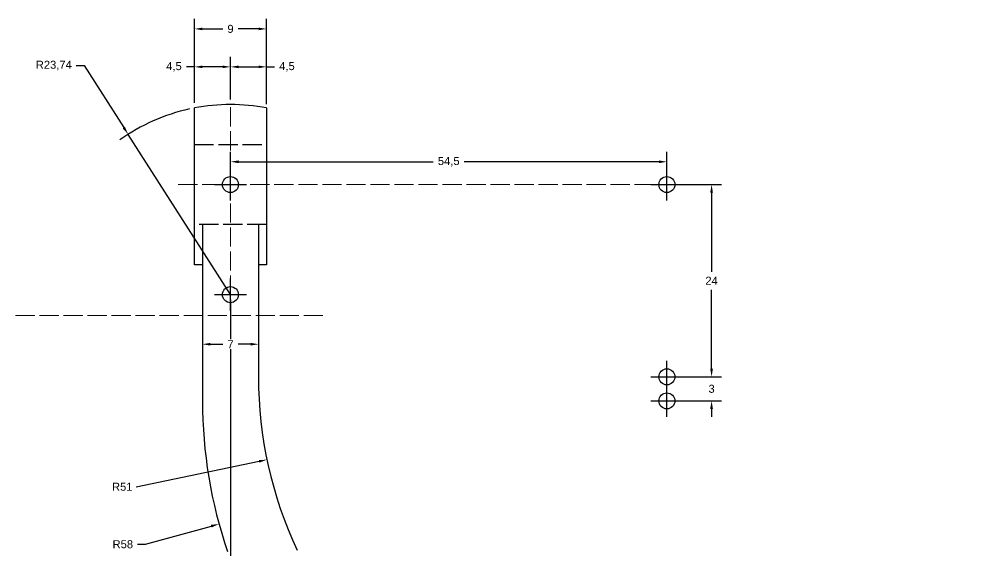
# Model space of a CAD drawing. Header units: millimetres. Extents: x 2497 to 2698, y 2060 to 2344.
# Drawn here: x 2572.2 to 2690.1, y 2136.8 to 2203.1 of the extents above; entities that cross this region are included whole.
import ezdxf

# ---------------------------------------------------------------- set-up
doc = ezdxf.new("R2010")
doc.units = ezdxf.units.MM
doc.header["$LTSCALE"] = 0.2
doc.header["$PDMODE"] = 34
doc.header["$PDSIZE"] = 2
doc.linetypes.add('ACAD_ISO02W100', pattern=[15, 12, -3])
doc.layers.add('dim', color=3, linetype='Continuous')
doc.styles.get("Standard").update_dxf_attribs({"font": 'arial.ttf'})
doc.dimstyles.new('ISO-25', dxfattribs={"dimtxt": 1, "dimasz": 1, "dimexe": 1.25, "dimexo": 0.625, "dimtad": 0, "dimtih": 1, "dimtoh": 1, "dimtxsty": 'Standard', "dimcen": 0, "dimadec": 0, "dimazin": 0, "dimtfac": 1, "dimtofl": 0, "dimtmove": 0, "dimatfit": 3, "dimfxl": 1, "dimtfill": 1, "dimarcsym": 0})

# ---------------------------------------------------------------- blocks, each defined once
blk = doc.blocks.new('*D25')
at = {"layer": 'Defpoints', "color": 0, "transparency": 16777216}
for p in [(2598.61, 2168.7), (2638.11, 2078.44), (2598.61, 2066.14)]:
    blk.add_point(p, dxfattribs=at)
at = {"layer": 'dim', "color": 0, "lineweight": -2, "transparency": 16777216}
for p, q in [((2598.61, 2168.07), (2598.61, 2064.89)), ((2638.11, 2077.81), (2638.11, 2064.89)), ((2599.61, 2066.14), (2616.43, 2066.14)), ((2637.11, 2066.14), (2620.28, 2066.14))]:
    blk.add_line(p, q, dxfattribs=at)
at = {"layer": 'dim', "color": 0, "transparency": 16777216}
for points in [[(2599.61, 2066.31), (2599.61, 2065.98), (2598.61, 2066.14)], [(2637.11, 2066.31), (2637.11, 2065.98), (2638.11, 2066.14)]]:
    blk.add_solid(points, dxfattribs=at)
at = {"layer": 'dim', "color": 0, "transparency": 16777216, "insert": (2618.36, 2066.14), "char_height": 1, "attachment_point": 5, "bg_fill": 3, "box_fill_scale": 1.1, "bg_fill_color": 256, "bg_fill_true_color": 13158600, "bg_fill_transparency": 0}
blk.add_mtext('39,5', dxfattribs=at)
blk = doc.blocks.new('*D33')
at = {"layer": 'Defpoints', "color": 0, "transparency": 16777216}
for p in [(2598.61, 2168.7), (2690.11, 2087.44), (2598.61, 2061.41)]:
    blk.add_point(p, dxfattribs=at)
at = {"layer": 'dim', "color": 0, "lineweight": -2, "transparency": 16777216}
for p, q in [((2598.61, 2168.07), (2598.61, 2060.16)), ((2690.11, 2086.81), (2690.11, 2060.16)), ((2599.61, 2061.41), (2642.43, 2061.41)), ((2689.11, 2061.41), (2646.28, 2061.41))]:
    blk.add_line(p, q, dxfattribs=at)
at = {"layer": 'dim', "color": 0, "transparency": 16777216}
for points in [[(2599.61, 2061.58), (2599.61, 2061.25), (2598.61, 2061.41)], [(2689.11, 2061.58), (2689.11, 2061.25), (2690.11, 2061.41)]]:
    blk.add_solid(points, dxfattribs=at)
at = {"layer": 'dim', "color": 0, "transparency": 16777216, "insert": (2644.36, 2061.41), "char_height": 1, "attachment_point": 5, "bg_fill": 3, "box_fill_scale": 1.1, "bg_fill_color": 256, "bg_fill_true_color": 13158600, "bg_fill_transparency": 0}
blk.add_mtext('91,5', dxfattribs=at)
blk = doc.blocks.new('*D34')
at = {"layer": 'Defpoints', "color": 0, "transparency": 16777216}
for p in [(2653.11, 2185.29), (2598.61, 2182.44), (2653.11, 2182.44)]:
    blk.add_point(p, dxfattribs=at)
at = {"layer": 'dim', "color": 0, "lineweight": -2, "transparency": 16777216}
for p, q in [((2598.61, 2183.06), (2598.61, 2186.54)), ((2653.11, 2183.06), (2653.11, 2186.54)), ((2599.61, 2185.29), (2623.93, 2185.29)), ((2652.11, 2185.29), (2627.78, 2185.29))]:
    blk.add_line(p, q, dxfattribs=at)
at = {"layer": 'dim', "color": 0, "transparency": 16777216}
for points in [[(2599.61, 2185.46), (2599.61, 2185.12), (2598.61, 2185.29)], [(2652.11, 2185.46), (2652.11, 2185.12), (2653.11, 2185.29)]]:
    blk.add_solid(points, dxfattribs=at)
at = {"layer": 'dim', "color": 0, "transparency": 16777216, "insert": (2625.86, 2185.29), "char_height": 1, "attachment_point": 5, "bg_fill": 3, "box_fill_scale": 1.1, "bg_fill_color": 256, "bg_fill_true_color": 13158600, "bg_fill_transparency": 0}
blk.add_mtext('54,5', dxfattribs=at)
blk = doc.blocks.new('*D35')
at = {"layer": 'Defpoints', "color": 0, "transparency": 16777216}
for p in [(2653.11, 2182.44), (2653.11, 2158.44), (2658.69, 2158.44)]:
    blk.add_point(p, dxfattribs=at)
at = {"layer": 'dim', "color": 0, "lineweight": -2, "transparency": 16777216}
for p, q in [((2653.73, 2182.44), (2659.94, 2182.44)), ((2658.69, 2181.44), (2658.69, 2171.56)), ((2658.69, 2159.44), (2658.69, 2169.31)), ((2653.73, 2158.44), (2659.94, 2158.44))]:
    blk.add_line(p, q, dxfattribs=at)
at = {"layer": 'dim', "color": 0, "transparency": 16777216}
for points in [[(2658.52, 2181.44), (2658.86, 2181.44), (2658.69, 2182.44)], [(2658.52, 2159.44), (2658.86, 2159.44), (2658.69, 2158.44)]]:
    blk.add_solid(points, dxfattribs=at)
at = {"layer": 'dim', "color": 0, "transparency": 16777216, "insert": (2658.69, 2170.44), "char_height": 1, "attachment_point": 5, "bg_fill": 3, "box_fill_scale": 1.1, "bg_fill_color": 256, "bg_fill_true_color": 13158600, "bg_fill_transparency": 0}
blk.add_mtext('24', dxfattribs=at)
blk = doc.blocks.new('*D36')
at = {"layer": 'Defpoints', "color": 0, "transparency": 16777216}
for p in [(2653.11, 2158.44), (2653.11, 2155.44), (2658.69, 2155.44)]:
    blk.add_point(p, dxfattribs=at)
at = {"layer": 'dim', "color": 0, "lineweight": -2, "transparency": 16777216}
for p, q in [((2658.69, 2159.44), (2658.69, 2160.44)), ((2653.73, 2158.44), (2659.94, 2158.44)), ((2653.73, 2155.44), (2659.94, 2155.44)), ((2658.69, 2154.44), (2658.69, 2153.44))]:
    blk.add_line(p, q, dxfattribs=at)
at = {"layer": 'dim', "color": 0, "transparency": 16777216}
for points in [[(2658.52, 2159.44), (2658.86, 2159.44), (2658.69, 2158.44)], [(2658.52, 2154.44), (2658.86, 2154.44), (2658.69, 2155.44)]]:
    blk.add_solid(points, dxfattribs=at)
at = {"layer": 'dim', "color": 0, "transparency": 16777216, "insert": (2658.69, 2156.94), "char_height": 1, "attachment_point": 5, "bg_fill": 3, "box_fill_scale": 1.1, "bg_fill_color": 256, "bg_fill_true_color": 13158600, "bg_fill_transparency": 0}
blk.add_mtext('3', dxfattribs=at)
blk = doc.blocks.new('*D37')
at = {"layer": 'Defpoints', "color": 0, "transparency": 16777216}
for p in [(2595.11, 2163), (2602.11, 2163), (2602.11, 2162.51)]:
    blk.add_point(p, dxfattribs=at)
at = {"layer": 'dim', "color": 0, "lineweight": -2, "transparency": 16777216}
for p, q in [((2595.11, 2162.37), (2595.11, 2161.26)), ((2596.11, 2162.51), (2597.66, 2162.51)), ((2601.11, 2162.51), (2599.55, 2162.51)), ((2602.11, 2162.37), (2602.11, 2161.26))]:
    blk.add_line(p, q, dxfattribs=at)
at = {"layer": 'dim', "color": 0, "transparency": 16777216}
for points in [[(2596.11, 2162.68), (2596.11, 2162.34), (2595.11, 2162.51)], [(2601.11, 2162.68), (2601.11, 2162.34), (2602.11, 2162.51)]]:
    blk.add_solid(points, dxfattribs=at)
at = {"layer": 'dim', "color": 0, "transparency": 16777216, "insert": (2598.61, 2162.51), "char_height": 1, "attachment_point": 5, "bg_fill": 3, "box_fill_scale": 1.1, "bg_fill_color": 256, "bg_fill_true_color": 13158600, "bg_fill_transparency": 0}
blk.add_mtext('7', dxfattribs=at)
blk = doc.blocks.new('*D40')
at = {"layer": 'Defpoints', "color": 0, "transparency": 16777216}
for p in [(2653.11, 2158.44), (2603.16, 2148.09)]:
    blk.add_point(p, dxfattribs=at)
at = {"layer": 'dim', "color": 0, "lineweight": -2, "transparency": 16777216}
blk.add_line((2586.81, 2144.71), (2602.19, 2147.89), dxfattribs=at)
at = {"layer": 'dim', "color": 0, "transparency": 16777216}
blk.add_solid([(2602.15, 2148.05), (2602.22, 2147.73), (2603.16, 2148.09)], dxfattribs=at)
at = {"layer": 'dim', "color": 0, "transparency": 16777216, "insert": (2585.09, 2144.71), "char_height": 1, "attachment_point": 5, "bg_fill": 3, "box_fill_scale": 1.1, "bg_fill_color": 256, "bg_fill_true_color": 13158600, "bg_fill_transparency": 0}
blk.add_mtext('R51', dxfattribs=at)
blk = doc.blocks.new('*D41')
at = {"layer": 'Defpoints', "color": 0, "transparency": 16777216}
for p in [(2653.11, 2155.44), (2597.18, 2140.06)]:
    blk.add_point(p, dxfattribs=at)
at = {"layer": 'dim', "color": 0, "lineweight": -2, "transparency": 16777216}
for p, q in [((2587.98, 2137.53), (2596.22, 2139.8)), ((2586.98, 2137.53), (2587.98, 2137.53))]:
    blk.add_line(p, q, dxfattribs=at)
at = {"layer": 'dim', "color": 0, "transparency": 16777216}
blk.add_solid([(2596.17, 2139.96), (2596.26, 2139.64), (2597.18, 2140.06)], dxfattribs=at)
at = {"layer": 'dim', "color": 0, "transparency": 16777216, "insert": (2585.16, 2137.53), "char_height": 1, "attachment_point": 5, "bg_fill": 3, "box_fill_scale": 1.1, "bg_fill_color": 256, "bg_fill_true_color": 13158600, "bg_fill_transparency": 0}
blk.add_mtext('R58', dxfattribs=at)
blk = doc.blocks.new('*D42')
at = {"layer": 'Defpoints', "color": 0, "transparency": 16777216}
for p in [(2585.83, 2188.71), (2598.61, 2168.7)]:
    blk.add_point(p, dxfattribs=at)
at = {"layer": 'dim', "color": 0, "lineweight": -2, "transparency": 16777216}
for p, q in [((2579.33, 2197.31), (2580.33, 2197.31)), ((2580.33, 2197.31), (2585.29, 2189.55)), ((2598.61, 2168.7), (2585.83, 2188.71))]:
    blk.add_line(p, q, dxfattribs=at)
blk.add_arc((2598.61, 2168.7), 23.74, 102.4351, 125.5775, dxfattribs=at)
at = {"layer": 'dim', "color": 0, "transparency": 16777216}
blk.add_solid([(2585.43, 2189.64), (2585.15, 2189.46), (2585.83, 2188.71)], dxfattribs=at)
at = {"layer": 'dim', "color": 0, "transparency": 16777216, "insert": (2576.54, 2197.31), "char_height": 1, "attachment_point": 5, "bg_fill": 3, "box_fill_scale": 1.1, "bg_fill_color": 256, "bg_fill_true_color": 13158600, "bg_fill_transparency": 0}
blk.add_mtext('R23,74', dxfattribs=at)
blk = doc.blocks.new('*D43')
at = {"layer": 'Defpoints', "color": 0, "transparency": 16777216}
for p in [(2603.11, 2201.88), (2594.11, 2192.01), (2603.11, 2192.01)]:
    blk.add_point(p, dxfattribs=at)
at = {"layer": 'dim', "color": 0, "lineweight": -2, "transparency": 16777216}
for p, q in [((2594.11, 2192.63), (2594.11, 2203.13)), ((2603.11, 2192.63), (2603.11, 2203.13)), ((2595.11, 2201.88), (2597.65, 2201.88)), ((2602.11, 2201.88), (2599.56, 2201.88))]:
    blk.add_line(p, q, dxfattribs=at)
at = {"layer": 'dim', "color": 0, "transparency": 16777216}
for points in [[(2595.11, 2202.04), (2595.11, 2201.71), (2594.11, 2201.88)], [(2602.11, 2202.04), (2602.11, 2201.71), (2603.11, 2201.88)]]:
    blk.add_solid(points, dxfattribs=at)
at = {"layer": 'dim', "color": 0, "transparency": 16777216, "insert": (2598.61, 2201.88), "char_height": 1, "attachment_point": 5, "bg_fill": 3, "box_fill_scale": 1.1, "bg_fill_color": 256, "bg_fill_true_color": 13158600, "bg_fill_transparency": 0}
blk.add_mtext('9', dxfattribs=at)
blk = doc.blocks.new('*D44')
at = {"layer": 'Defpoints', "color": 0, "transparency": 16777216}
for p in [(2594.11, 2197.14), (2598.61, 2192.44), (2594.11, 2192.01)]:
    blk.add_point(p, dxfattribs=at)
at = {"layer": 'dim', "color": 0, "lineweight": -2, "transparency": 16777216}
for p, q in [((2594.11, 2192.63), (2594.11, 2198.39)), ((2598.61, 2193.06), (2598.61, 2198.39)), ((2594.11, 2197.14), (2593.11, 2197.14)), ((2597.61, 2197.14), (2595.11, 2197.14))]:
    blk.add_line(p, q, dxfattribs=at)
at = {"layer": 'dim', "color": 0, "transparency": 16777216}
for points in [[(2595.11, 2197.3), (2595.11, 2196.97), (2594.11, 2197.14)], [(2597.61, 2197.3), (2597.61, 2196.97), (2598.61, 2197.14)]]:
    blk.add_solid(points, dxfattribs=at)
at = {"layer": 'dim', "color": 0, "transparency": 16777216, "insert": (2591.55, 2197.14), "char_height": 1, "attachment_point": 5, "bg_fill": 3, "box_fill_scale": 1.1, "bg_fill_color": 256, "bg_fill_true_color": 13158600, "bg_fill_transparency": 0}
blk.add_mtext('4,5', dxfattribs=at)
blk = doc.blocks.new('*D45')
at = {"layer": 'Defpoints', "color": 0, "transparency": 16777216}
for p in [(2598.61, 2197.14), (2598.61, 2192.44), (2603.11, 2191.84)]:
    blk.add_point(p, dxfattribs=at)
at = {"layer": 'dim', "color": 0, "lineweight": -2, "transparency": 16777216}
for p, q in [((2598.61, 2193.06), (2598.61, 2198.39)), ((2603.11, 2192.47), (2603.11, 2198.39)), ((2599.61, 2197.14), (2602.11, 2197.14)), ((2603.11, 2197.14), (2604.11, 2197.14))]:
    blk.add_line(p, q, dxfattribs=at)
at = {"layer": 'dim', "color": 0, "transparency": 16777216}
for points in [[(2599.61, 2197.3), (2599.61, 2196.97), (2598.61, 2197.14)], [(2602.11, 2197.3), (2602.11, 2196.97), (2603.11, 2197.14)]]:
    blk.add_solid(points, dxfattribs=at)
at = {"layer": 'dim', "color": 0, "transparency": 16777216, "insert": (2605.66, 2197.14), "char_height": 1, "attachment_point": 5, "bg_fill": 3, "box_fill_scale": 1.1, "bg_fill_color": 256, "bg_fill_true_color": 13158600, "bg_fill_transparency": 0}
blk.add_mtext('4,5', dxfattribs=at)

msp = doc.modelspace()

# ---------------------------------------------------------------- linework, layer by layer
at = {"color": 4, "linetype": 'ACAD_ISO02W100', "lineweight": 15}
for p, q in [((2598.605, 2168.697), (2598.605, 2192.437)), ((2592.081, 2182.437), (2653.105, 2182.437)), ((2610.161, 2166.089), (2546.574, 2166.089))]:
    msp.add_line(p, q, dxfattribs=at)
for p, q in [((2594.105, 2172.437), (2594.105, 2192.007)), ((2603.105, 2192.007), (2603.105, 2172.437)), ((2595.105, 2177.437), (2595.105, 2155.437)), ((2602.105, 2177.437), (2602.105, 2158.437)), ((2595.105, 2172.437), (2594.105, 2172.437)), ((2603.105, 2172.437), (2602.105, 2172.437))]:
    msp.add_line(p, q)
at = {"color": 1, "linetype": 'ACAD_ISO02W100', "lineweight": 30}
for p, q in [((2594.105, 2187.437), (2603.105, 2187.437)), ((2603.105, 2177.437), (2594.105, 2177.437))]:
    msp.add_line(p, q, dxfattribs=at)
for centre, radius, start, end in [((2598.605, 2168.697), 23.74, 79.07327, 100.92673), ((2653.105, 2158.437), 51, 180, 205.09862), ((2653.105, 2155.437), 58, 180, 198.92464)]:
    msp.add_arc(centre, radius, start, end)
for p in [(2598.605, 2182.437), (2653.105, 2182.437), (2598.605, 2168.697), (2653.105, 2158.437), (2653.105, 2155.437)]:
    msp.add_point(p)

# ---------------------------------------------------------------- next in the draw order: dimensions: what is measured, and where the dimension line sits
at = {"layer": 'dim'}
for base, p1, p2, picture, middle in [((2653.105, 2185.291), (2598.605, 2182.437), (2653.105, 2182.437), '*D34', (2625.855, 2185.291)), ((2598.605, 2066.144), (2638.105, 2078.437), (2598.605, 2168.697), '*D25', (2618.355, 2066.144))]:
    dim = msp.add_linear_dim(base=base, p1=p1, p2=p2, dimstyle='ISO-25', dxfattribs=at)
    dim.commit()
    dim.dimension.update_dxf_attribs({"geometry": picture, "text_midpoint": middle})

# ---------------------------------------------------------------- next in the draw order: dimensions: what is measured, and where the dimension line sits
dim = msp.add_linear_dim(base=(2598.605, 2061.415), p1=(2690.105, 2087.437), p2=(2598.605, 2168.697), dimstyle='ISO-25', dxfattribs=at)
dim.commit()
dim.dimension.update_dxf_attribs({"geometry": '*D33', "text_midpoint": (2644.355, 2061.415)})

# ---------------------------------------------------------------- next in the draw order: dimensions: what is measured, and where the dimension line sits
dim = msp.add_radius_dim(center=(2598.605, 2168.697), mpoint=(2585.828, 2188.706), dimstyle='ISO-25', override={"dimtofl": 1}, dxfattribs=at)
dim.commit()
dim.dimension.update_dxf_attribs({"geometry": '*D42', "text_midpoint": (2576.544, 2197.312), "dimtype": 164})
dim = msp.add_linear_dim(base=(2658.689, 2158.437), p1=(2653.105, 2182.437), p2=(2653.105, 2158.437), angle=90, dimstyle='ISO-25', dxfattribs=at)
dim.commit()
dim.dimension.update_dxf_attribs({"geometry": '*D35', "text_midpoint": (2658.689, 2170.437)})
dim = msp.add_linear_dim(base=(2602.105, 2162.51), p1=(2595.105, 2162.997), p2=(2602.105, 2162.997), dimstyle='ISO-25', dxfattribs=at)
dim.commit()
dim.dimension.update_dxf_attribs({"geometry": '*D37', "text_midpoint": (2598.605, 2162.51)})

# ---------------------------------------------------------------- next in the draw order: dimensions: what is measured, and where the dimension line sits
dim = msp.add_linear_dim(base=(2603.105, 2201.878), p1=(2594.105, 2192.007), p2=(2603.105, 2192.007), dimstyle='ISO-25', dxfattribs=at)
dim.commit()
dim.dimension.update_dxf_attribs({"geometry": '*D43', "text_midpoint": (2598.605, 2201.878)})
dim = msp.add_linear_dim(base=(2658.689, 2155.437), p1=(2653.105, 2158.437), p2=(2653.105, 2155.437), angle=90, dimstyle='ISO-25', dxfattribs=at)
dim.commit()
dim.dimension.update_dxf_attribs({"geometry": '*D36', "text_midpoint": (2658.689, 2156.937)})

# ---------------------------------------------------------------- next in the draw order: dimensions: what is measured, and where the dimension line sits
dim = msp.add_linear_dim(base=(2594.105, 2197.137), p1=(2598.605, 2192.437), p2=(2594.105, 2192.007), dimstyle='ISO-25', dxfattribs=at)
dim.commit()
dim.dimension.update_dxf_attribs({"geometry": '*D44', "text_midpoint": (2591.546, 2197.137)})
dim = msp.add_radius_dim(center=(2653.105, 2158.437), mpoint=(2603.165, 2148.094), dimstyle='ISO-25', dxfattribs=at)
dim.commit()
dim.dimension.update_dxf_attribs({"geometry": '*D40', "text_midpoint": (2586.812, 2144.708), "dimtype": 164})

# ---------------------------------------------------------------- next in the draw order: dimensions: what is measured, and where the dimension line sits
dim = msp.add_linear_dim(base=(2598.605, 2197.137), p1=(2603.105, 2191.845), p2=(2598.605, 2192.437), dimstyle='ISO-25', override={"dimjust": 1}, dxfattribs=at)
dim.commit()
dim.dimension.update_dxf_attribs({"geometry": '*D45', "text_midpoint": (2605.664, 2197.137)})
dim = msp.add_radius_dim(center=(2653.105, 2155.437), mpoint=(2597.18, 2140.063), dimstyle='ISO-25', dxfattribs=at)
dim.commit()
dim.dimension.update_dxf_attribs({"geometry": '*D41', "text_midpoint": (2585.162, 2137.534), "dimtype": 164})

doc.saveas('drawing.dxf')
